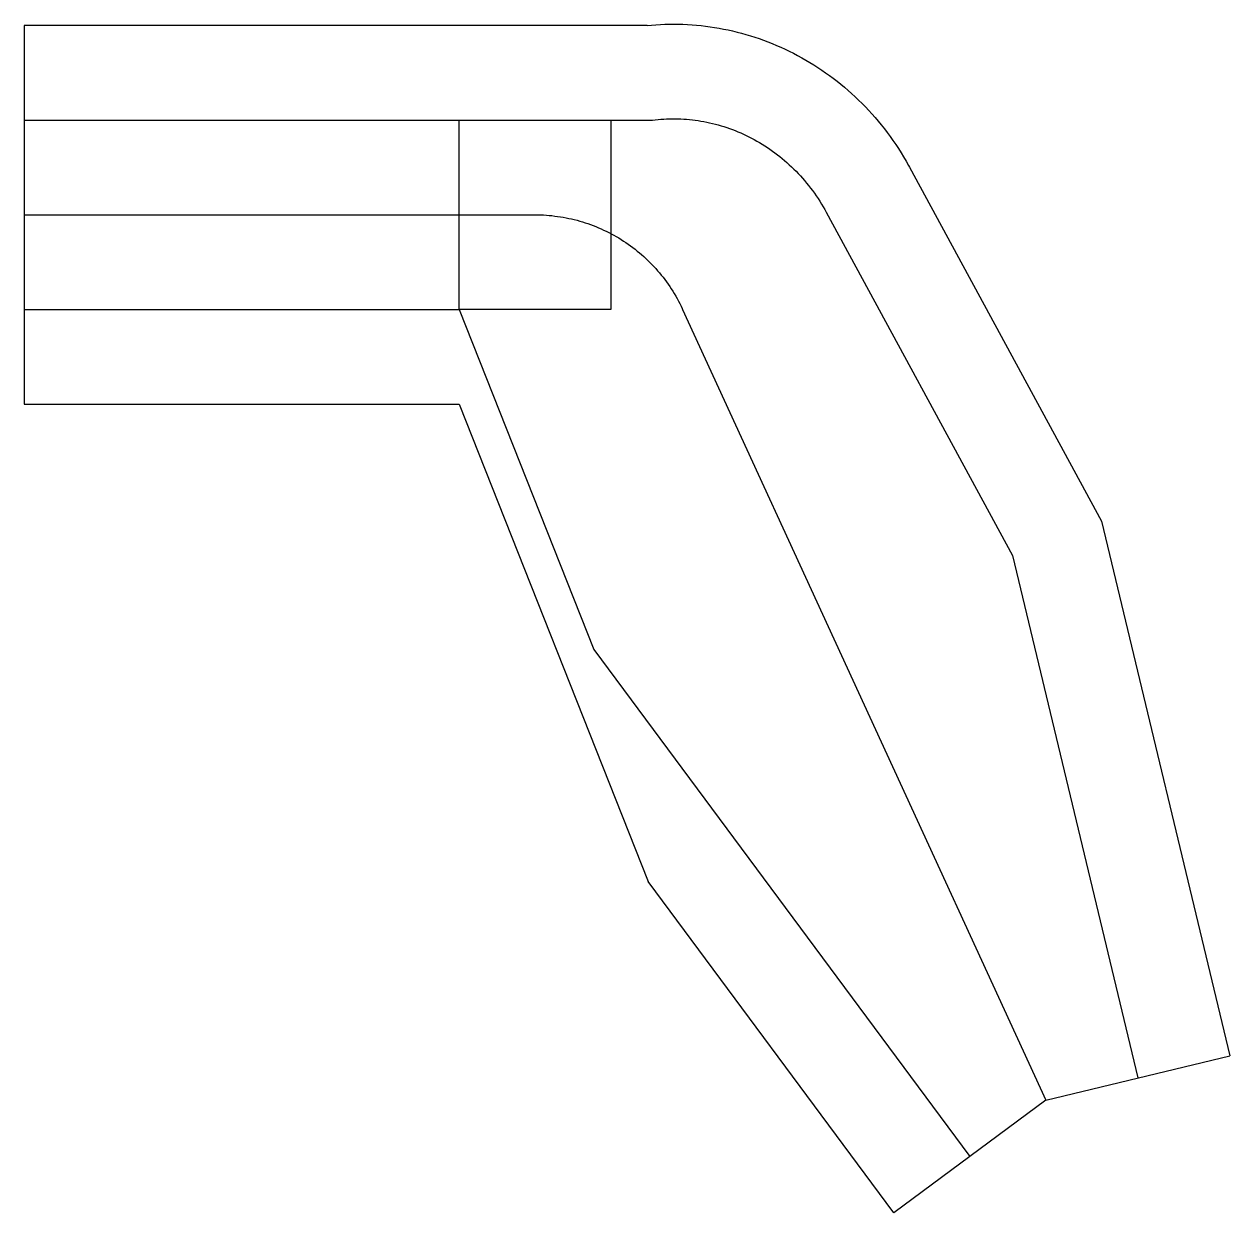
# Model space of a CAD drawing. Header units: metres. Extents: x -10000 to 13602, y -19528 to 3730.
import ezdxf

# ---------------------------------------------------------------- set-up
doc = ezdxf.new("R2010")
doc.units = ezdxf.units.M

msp = doc.modelspace()

# ---------------------------------------------------------------- linework, layer by layer
at = {"color": 1}
for p, q in [((-10000, 3704), (-10000, -3704)), ((2193, 3704), (-10000, 3704)), ((-10000, 1852), (2299, 1852)), ((7328, 935), (11090, -5994)), ((5700, 51), (9346, -6663)), ((-10000, -1852), (-1482, -1852)), ((-1482, -1852), (1151, -8506)), ((-10000, -3704), (-1482, -3704)), ((-1482, -3704), (2214, -13046)), ((11090, -5994), (13602, -16456)), ((9346, -6663), (11801, -16888)), ((1151, -8506), (8513, -18424)), ((7026, -19528), (2214, -13046)), ((10000, -17321), (13602, -16456)), ((10000, -17321), (7026, -19528))]:
    msp.add_line(p, q, dxfattribs=at)
for points in [[(2193, 3704), (2280, 3712), (2368, 3719), (2455, 3724), (2543, 3728), (2631, 3730), (2720, 3730), (2808, 3730), (2896, 3727), (2985, 3723), (3074, 3717), (3162, 3710), (3251, 3702), (3339, 3691), (3428, 3679), (3516, 3666), (3604, 3651), (3692, 3635), (3780, 3616), (3868, 3597), (3955, 3576), (4043, 3553), (4130, 3529), (4216, 3503), (4302, 3475), (4388, 3446), (4474, 3416), (4559, 3384), (4643, 3350), (4728, 3315), (4811, 3279), (4894, 3241), (4977, 3201), (5059, 3160), (5140, 3118), (5221, 3074), (5301, 3028), (5380, 2981), (5458, 2933), (5536, 2883), (5613, 2832), (5689, 2779), (5765, 2725), (5839, 2670), (5913, 2613), (5986, 2555), (6058, 2496), (6128, 2435), (6198, 2373), (6267, 2309), (6335, 2245), (6402, 2179), (6468, 2111), (6532, 2043), (6596, 1973), (6658, 1903), (6719, 1831), (6779, 1758), (6838, 1683), (6896, 1608), (6952, 1531), (7007, 1454), (7061, 1375), (7114, 1296), (7165, 1215), (7215, 1133), (7263, 1051), (7310, 967), (7328, 935)], [(1482, -1852), (-1482, -1852), (-1482, 1852), (1482, 1852), (1482, -1852)], [(2299, 1852), (2354, 1859), (2409, 1864), (2464, 1869), (2519, 1873), (2575, 1876), (2630, 1878), (2686, 1878), (2742, 1878), (2798, 1877), (2854, 1875), (2911, 1872), (2967, 1868), (3023, 1863), (3080, 1857), (3136, 1850), (3193, 1842), (3249, 1833), (3305, 1823), (3362, 1812), (3418, 1800), (3474, 1787), (3530, 1773), (3586, 1758), (3642, 1742), (3697, 1725), (3753, 1707), (3808, 1687), (3863, 1667), (3917, 1646), (3972, 1624), (4026, 1601), (4080, 1577), (4133, 1552), (4186, 1526), (4239, 1499), (4292, 1471), (4344, 1442), (4396, 1412), (4447, 1381), (4498, 1349), (4548, 1316), (4598, 1283), (4647, 1248), (4696, 1212), (4744, 1176), (4792, 1138), (4839, 1100), (4886, 1061), (4932, 1020), (4978, 979), (5022, 938), (5067, 895), (5110, 851), (5153, 807), (5195, 761), (5236, 715), (5277, 668), (5317, 621), (5356, 572), (5395, 523), (5432, 473), (5469, 422), (5505, 370), (5540, 318), (5574, 265), (5608, 211), (5640, 157), (5672, 102), (5700, 51)], [(-10000, 0), (0, 0), (56, 0), (111, -2), (166, -4), (222, -8), (277, -12), (332, -17), (388, -24), (443, -31), (498, -39), (552, -48), (607, -58), (661, -70), (715, -82), (769, -94), (823, -108), (877, -123), (930, -139), (983, -156), (1035, -173), (1088, -192), (1140, -211), (1191, -232), (1243, -253), (1294, -275), (1344, -298), (1394, -322), (1444, -347), (1493, -372), (1542, -399), (1590, -426), (1638, -454), (1685, -483), (1732, -513), (1779, -544), (1824, -575), (1869, -607), (1914, -640), (1958, -674), (2002, -709), (2044, -744), (2087, -780), (2128, -817), (2169, -854), (2209, -893), (2249, -932), (2288, -971), (2326, -1011), (2364, -1052), (2400, -1094), (2436, -1136), (2472, -1179), (2506, -1222), (2540, -1266), (2573, -1311), (2605, -1356), (2637, -1402), (2667, -1448), (2697, -1495), (2726, -1542), (2754, -1590), (2782, -1639), (2808, -1687), (2834, -1737), (2859, -1786), (2883, -1836), (2890, -1852), (10000, -17321)]]:
    msp.add_lwpolyline(points, dxfattribs=at)

doc.saveas('drawing.dxf')
